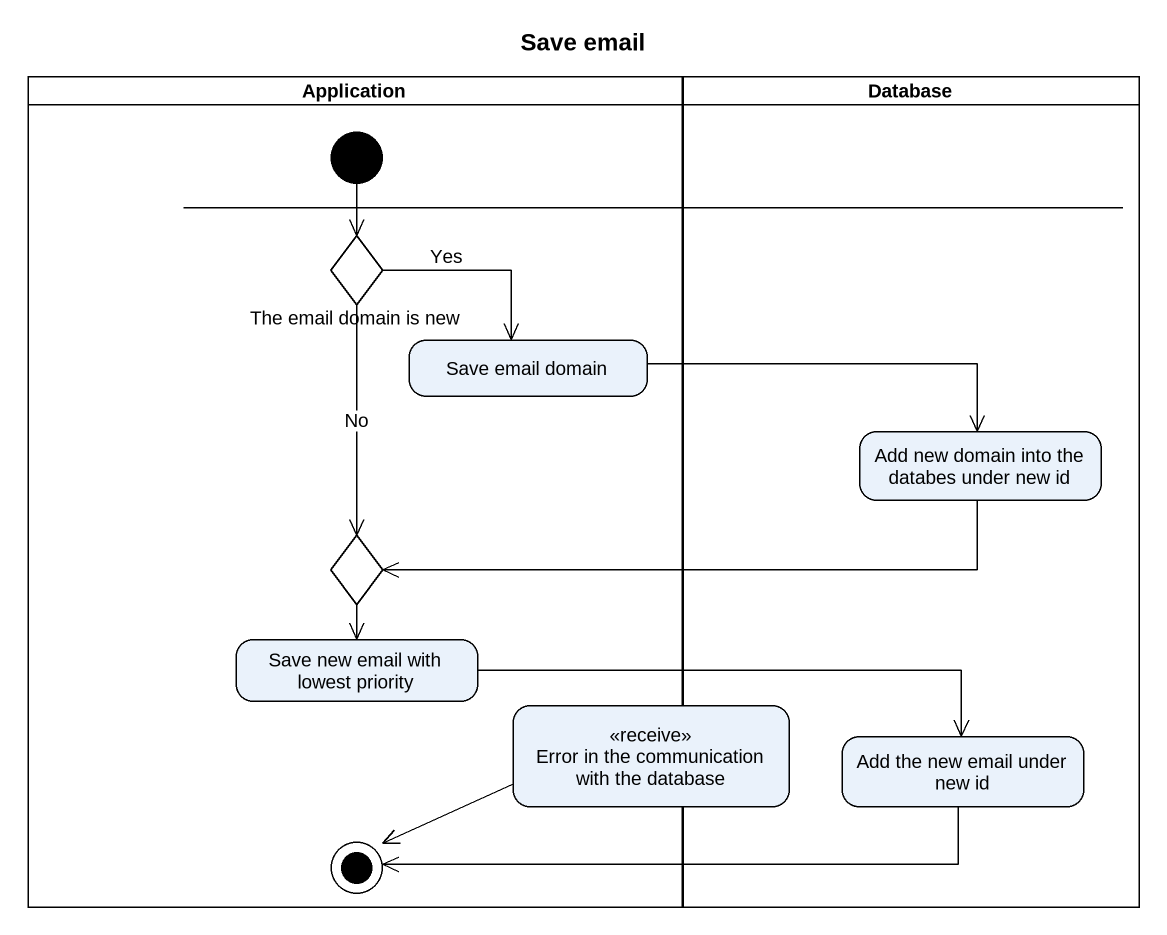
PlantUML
@startuml
title Save email
hide empty description
state Application <<partition>> {
  state "The email domain is new" as The_email_domain_is_new <<choice>>
  state "Save email domain" as Save_email_domain
  state choice1 <<choice>>
  state "Save new email with lowest priority" as Save_new_email_with_lowest
  state final1 <<end>>
  [*] --> The_email_domain_is_new
}
state "Database" as Database_ <<partition>> {
  state "Add new domain into the databes under new id" as Add_new_domain_into_the
  state "Add the new email under new id" as Add_the_new_email_under_new
}
state " " as state1 {
  state "Error in the communication with the database" as Error_in_the_communication <<receive>>
}
The_email_domain_is_new -right-> Save_email_domain : Yes
The_email_domain_is_new --> choice1 : No
Save_email_domain -right-> Add_new_domain_into_the
Add_new_domain_into_the -left-> choice1
choice1 --> Save_new_email_with_lowest
Save_new_email_with_lowest -right-> Add_the_new_email_under_new
Error_in_the_communication -left-> final1
Add_the_new_email_under_new -left-> final1
@enduml
